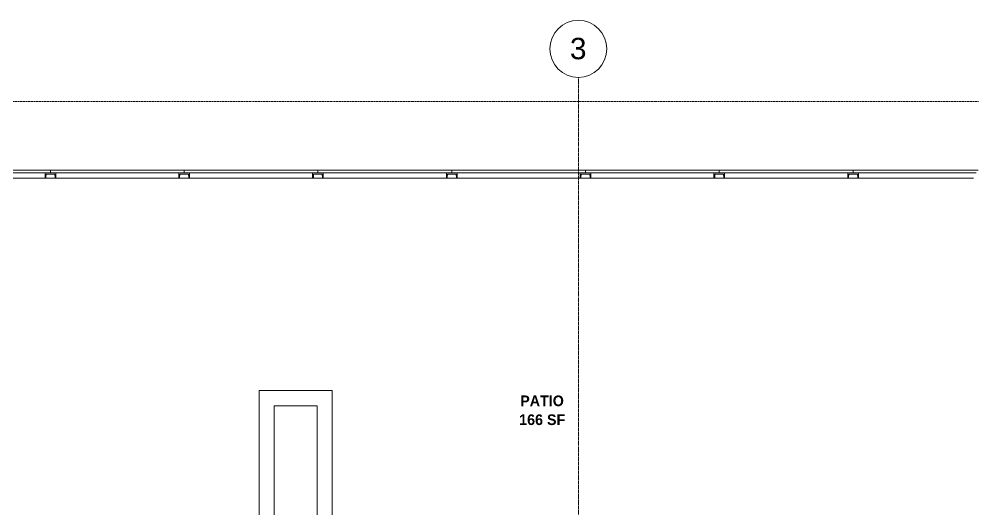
# Model space of a CAD drawing. Header units: inches. Extents: x -4058 to -1781, y 9814 to 12264.
# Drawn here: x -2984.4 to -2716.5, y 12126.4 to 12263.9 of the extents above; entities that cross this region are included whole.
import ezdxf

# ---------------------------------------------------------------- set-up
doc = ezdxf.new("R2010")
doc.units = ezdxf.units.IN
doc.header["$MEASUREMENT"] = 0
doc.linetypes.add('Aligning Line 1_8_', pattern=[0.25, 0.125, -0.125])
doc.linetypes.add('Grid Line 1_2_', pattern=[0.875, 0.5, -0.125, 0.125, -0.125])
for name, color, linetype, lineweight in [('0-1', 7, 'Continuous', 5), ('0-2', 7, 'Continuous', 9), ('A-AREA-IDEN', 2, 'Continuous', 9), ('A-FLOR-1', 7, 'Continuous', 9), ('A-GLAZ-CURT-1', 7, 'Continuous', 9), ('A-GLAZ-CWMG-1', 7, 'Continuous', 9), ('A-WALL-1', 7, 'Continuous', 9), ('G-ANNO-SYMB', 111, 'Aligning Line 1_8_', 9), ('S-GRID-1', 1, 'Grid Line 1_2_', 9), ('S-GRID-IDEN', 1, 'Continuous', 9)]:
    doc.layers.add(name, color=color, linetype=linetype, lineweight=lineweight)
doc.styles.add('Arial_1', font='arial.ttf', dxfattribs={"height": 6})
doc.styles.add('Century Gothic_B_1', font='GOTHICB.TTF', dxfattribs={"height": 3})

# ---------------------------------------------------------------- blocks, each defined once
blk = doc.blocks.new('Horizontal_Siding - Horizontal_Siding-2849380-UNIT PLANS - 1ST FLOOR')
at = {"layer": 'A-GLAZ-CURT-1'}
for p, q in [((-18.79, 2.25), (18.79, 2.25)), ((-18.79, 1.5), (-18.79, 2.25)), ((17.29, 1.5), (-17.29, 1.5)), ((18.79, 2.25), (18.79, 1.5))]:
    blk.add_line(p, q, dxfattribs=at)
blk = doc.blocks.new('Rectangular Mullion - RAILING POST-2666422-UNIT PLANS - 1ST FLOOR')
at = {"layer": 'A-GLAZ-CWMG-1'}
for p, q in [((-1.5, -1.5), (-1.5, 0)), ((1.5, 0), (1.5, -1.5)), ((1.5, -1.5), (-1.5, -1.5)), ((-1.29, -0.21), (-1.22, -1.18)), ((-1.22, -1.18), (1.22, -1.18)), ((1.22, -1.18), (1.29, -0.21))]:
    blk.add_line(p, q, dxfattribs=at)
for centre, radius, start, end in [((-1.5, -0.21), 0.211, 359.472, 90), ((1.5, -0.21), 0.21, 90, 180.528)]:
    blk.add_arc(centre, radius, start, end, dxfattribs=at)
blk = doc.blocks.new('Horizontal_Siding - Horizontal_Siding-V16-UNIT PLANS - 1ST FLOOR')
at = {"layer": 'A-GLAZ-CURT-1'}
for p, q in [((-18.04, 2.25), (16.99, 2.25)), ((-18.04, 1.5), (-18.04, 2.25)), ((16.54, 1.5), (-16.54, 1.5)), ((17.31, 2.25), (18.04, 2.25)), ((18.04, 2.25), (18.04, 1.5))]:
    blk.add_line(p, q, dxfattribs=at)
blk = doc.blocks.new('CTR - 1st Phase - Shell_rvt-1-UNIT PLANS - 1ST FLOOR')
at = {"layer": 'A-FLOR-1'}
blk.add_line((-2716.32, 12219.19), (-3088.32, 12219.19), dxfattribs=at)
at = {"layer": 'A-WALL-1'}
for p, q in [((-2916.97, 12097.34), (-2916.97, 12159.59)), ((-2912.72, 12159.59), (-2916.97, 12159.59)), ((-2912.72, 12159.59), (-2896.47, 12159.59)), ((-2896.47, 12155.34), (-2896.47, 12159.59)), ((-2912.72, 12155.34), (-2912.72, 12101.59)), ((-2900.72, 12155.34), (-2912.72, 12155.34)), ((-2900.72, 12101.59), (-2900.72, 12155.34)), ((-2896.47, 12155.34), (-2896.47, 12097.34))]:
    blk.add_line(p, q, dxfattribs=at)
at = {"layer": '0-2'}
for name, p in [('Horizontal_Siding - Horizontal_Siding-2849380-UNIT PLANS - 1ST FLOOR', (-2994.39, 12219.19)), ('Horizontal_Siding - Horizontal_Siding-2849380-UNIT PLANS - 1ST FLOOR', (-2956.82, 12219.19)), ('Horizontal_Siding - Horizontal_Siding-2849380-UNIT PLANS - 1ST FLOOR', (-2919.25, 12219.19)), ('Horizontal_Siding - Horizontal_Siding-2849380-UNIT PLANS - 1ST FLOOR', (-2881.67, 12219.19)), ('Horizontal_Siding - Horizontal_Siding-2849380-UNIT PLANS - 1ST FLOOR', (-2844.1, 12219.19)), ('Horizontal_Siding - Horizontal_Siding-2849380-UNIT PLANS - 1ST FLOOR', (-2806.53, 12219.19)), ('Horizontal_Siding - Horizontal_Siding-2849380-UNIT PLANS - 1ST FLOOR', (-2768.96, 12219.19)), ('Horizontal_Siding - Horizontal_Siding-V16-UNIT PLANS - 1ST FLOOR', (-2732.13, 12219.19))]:
    blk.add_blockref(name, p, dxfattribs=at)
at = {"layer": '0-2', "extrusion": (0, 0, -1), "rotation": 180}
for p in [(2975.61, 12219.19), (2938.03, 12219.19), (2900.46, 12219.19), (2862.89, 12219.19), (2825.32, 12219.19), (2787.74, 12219.19), (2750.17, 12219.19)]:
    blk.add_blockref('Rectangular Mullion - RAILING POST-2666422-UNIT PLANS - 1ST FLOOR', p, dxfattribs=at)
blk = doc.blocks.new('Grid - Grid Head - Circle-50561-UNIT PLANS - 1ST FLOOR')
at = {"layer": 'S-GRID-IDEN'}
for start, end in [(360, 180), (180, 360)]:
    blk.add_arc((0, 0), 0.25, start, end, dxfattribs=at)

msp = doc.modelspace()

# ---------------------------------------------------------------- linework, layer by layer
at = {"layer": 'G-ANNO-SYMB'}
msp.add_line((-1813.52288, 12240.74859), (-4009.5295, 12240.74859), dxfattribs=at)

# ---------------------------------------------------------------- block references
at = {"layer": '0-1'}
msp.add_blockref('CTR - 1st Phase - Shell_rvt-1-UNIT PLANS - 1ST FLOOR', (0, 0), dxfattribs=at)
at = {"layer": 'S-GRID-IDEN', "xscale": 31.99999999999999, "yscale": 31.99999999999999, "zscale": 31.99999999999999}
msp.add_blockref('Grid - Grid Head - Circle-50561-UNIT PLANS - 1ST FLOOR', (-2827.32374, 12255.50061), dxfattribs=at)

# ---------------------------------------------------------------- texts
at = {"layer": 'S-GRID-IDEN', "insert": (-2829.70008, 12258.59659), "char_height": 6, "width": 5.656, "attachment_point": 1, "style": 'Arial_1'}
msp.add_mtext('3', dxfattribs=at)

# ---------------------------------------------------------------- next in the draw order: linework, layer by layer
at = {"layer": 'S-GRID-1'}
msp.add_line((-2827.32374, 9814.0266), (-2827.32374, 12247.50061), dxfattribs=at)

# ---------------------------------------------------------------- next in the draw order: texts
at = {"layer": 'A-AREA-IDEN', "char_height": 3, "attachment_point": 1, "style": 'Century Gothic_B_1'}
for s, insert, width in [('PATIO', (-2843.6586, 12158.23326), 14.645), ('166 SF', (-2843.94837, 12152.93612), 15.352)]:
    msp.add_mtext(s, dxfattribs=dict(at, insert=insert, width=width))

doc.saveas('drawing.dxf')
